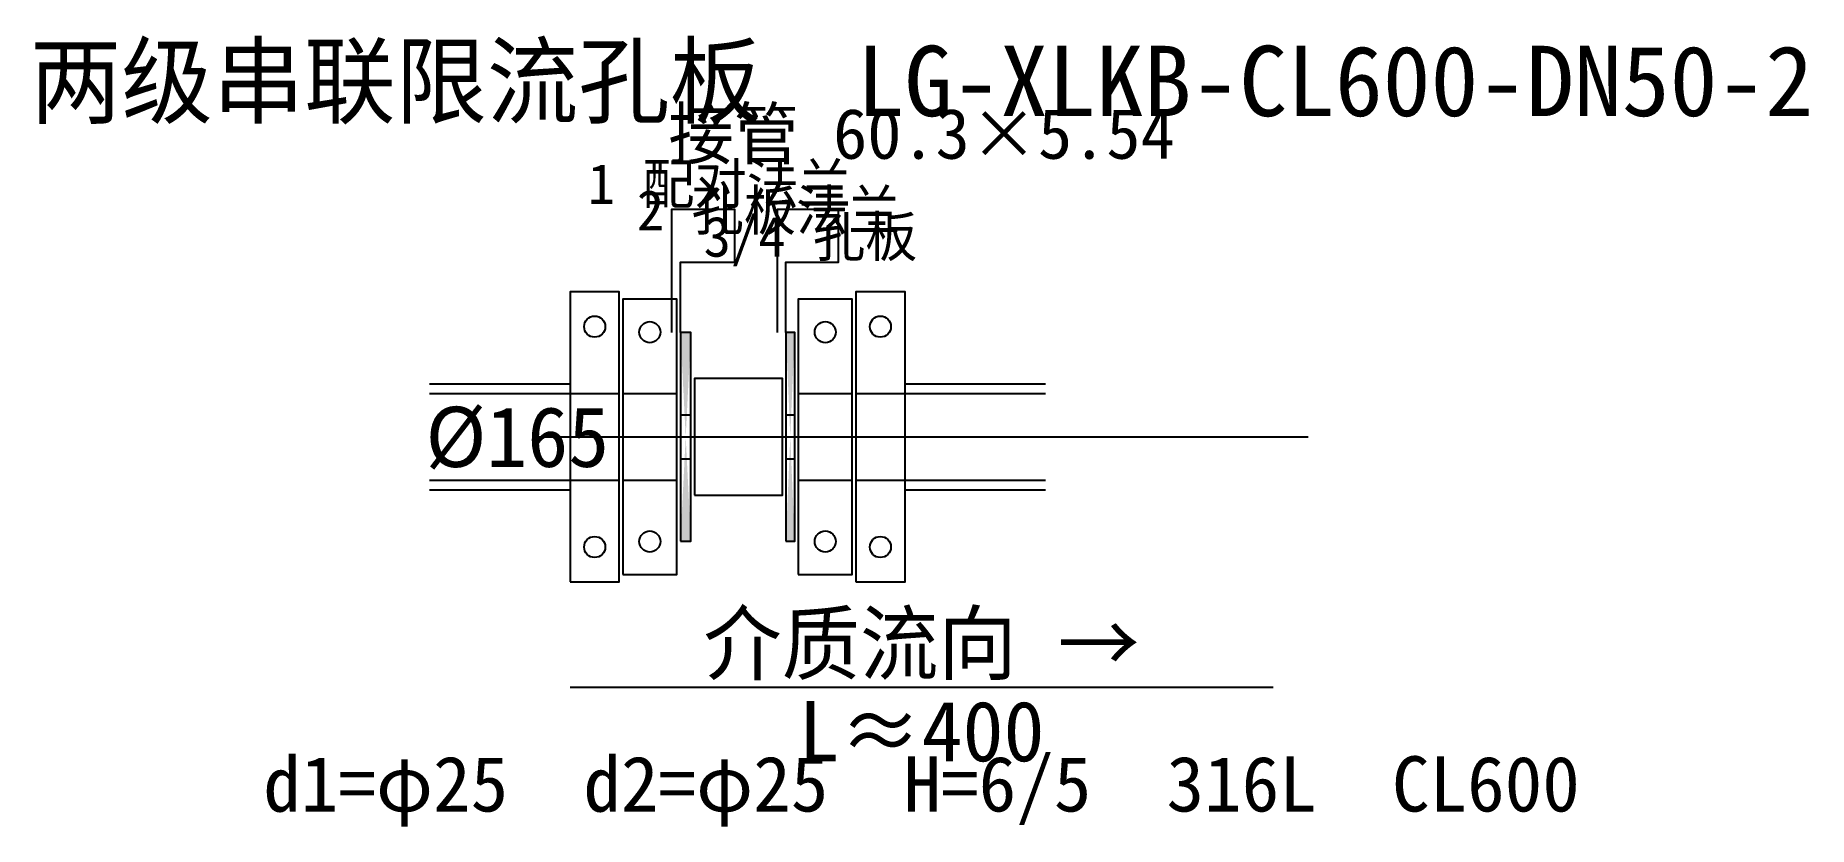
# Model space of a CAD drawing. Header units: millimetres. Extents: x -106 to 247, y -78 to 80.
import ezdxf
from ezdxf.enums import TextEntityAlignment as Align

# ---------------------------------------------------------------- set-up
doc = ezdxf.new("R2010")
doc.units = ezdxf.units.MM
for name, color, linetype in [('CENTER', 1, 'Continuous'), ('DIM', 1, 'Continuous'), ('HIDDEN', 8, 'Continuous'), ('OUTLINE', 7, 'Continuous'), ('PLATE', 4, 'Continuous'), ('TEXT', 3, 'Continuous')]:
    doc.layers.add(name, color=color, linetype=linetype)

msp = doc.modelspace()

# ---------------------------------------------------------------- linework, layer by layer
at = {"layer": 'CENTER'}
msp.add_line((-7, 0), (147, 0), dxfattribs=at)
at = {"layer": 'DIM'}
msp.add_line((0, -49.875), (140, -49.875), dxfattribs=at)
at = {"layer": 'HIDDEN'}
for p, q in [((-28, 8.6135), (0, 8.6135)), ((66.71, 8.6135), (94.71, 8.6135)), ((-28, -8.6135), (0, -8.6135)), ((66.71, -8.6135), (94.71, -8.6135))]:
    msp.add_line(p, q, dxfattribs=at)
for centre in [(4.9, 21.945), (15.89, 20.84775), (50.82, 20.84775), (61.81, 21.945), (4.9, -21.945), (15.89, -20.84775), (50.82, -20.84775), (61.81, -21.945)]:
    msp.add_circle(centre, 2.1, dxfattribs=at)
at = {"layer": 'OUTLINE'}
for p, q in [((-28, 10.5525), (0, 10.5525)), ((0, 8.6135), (9.8, 8.6135)), ((10.5, 8.6135), (21.28, 8.6135)), ((45.43, 8.6135), (56.21, 8.6135)), ((56.91, 8.6135), (66.71, 8.6135)), ((66.71, 10.5525), (94.71, 10.5525)), ((21.98, 4.375), (24.08, 4.375)), ((42.98, 4.375), (44.73, 4.375)), ((21.98, -4.375), (24.08, -4.375)), ((42.98, -4.375), (44.73, -4.375)), ((-28, -10.5525), (0, -10.5525)), ((0, -8.6135), (9.8, -8.6135)), ((10.5, -8.6135), (21.28, -8.6135)), ((45.43, -8.6135), (56.21, -8.6135)), ((56.91, -8.6135), (66.71, -8.6135)), ((66.71, -10.5525), (94.71, -10.5525))]:
    msp.add_line(p, q, dxfattribs=at)
for points in [[(21.98, 20.79), (21.98, 34.79), (32.83, 34.79), (32.83, 45.29), (20.23, 45.29), (20.23, 20.79)], [(42.98, 20.79), (42.98, 34.79), (53.48, 34.79), (53.48, 45.29), (41.23, 45.29), (41.23, 20.79)], [(0, -28.875), (9.8, -28.875), (9.8, 28.875), (0, 28.875), (0, -28.875)], [(56.91, -28.875), (66.71, -28.875), (66.71, 28.875), (56.91, 28.875), (56.91, -28.875)], [(10.5, -27.43125), (21.28, -27.43125), (21.28, 27.43125), (10.5, 27.43125), (10.5, -27.43125)], [(45.43, -27.43125), (56.21, -27.43125), (56.21, 27.43125), (45.43, 27.43125), (45.43, -27.43125)], [(24.78, -11.60775), (42.28, -11.60775), (42.28, 11.60775), (24.78, 11.60775), (24.78, -11.60775)]]:
    msp.add_lwpolyline(points, dxfattribs=at)
at = {"layer": 'PLATE', "color": 4}
for points in [[(21.98, -20.79), (24.08, -20.79), (24.08, 20.79), (21.98, 20.79), (21.98, -20.79)], [(42.98, -20.79), (44.73, -20.79), (44.73, 20.79), (42.98, 20.79), (42.98, -20.79)]]:
    msp.add_lwpolyline(points, dxfattribs=at)
for points in [[(21.98, -20.79), (24.08, -20.79), (24.08, 20.79), (21.98, 20.79)], [(42.98, -20.79), (44.73, -20.79), (44.73, 20.79), (42.98, 20.79)]]:
    msp.add_solid(points, dxfattribs=at)

# ---------------------------------------------------------------- texts
at = {"layer": 'TEXT'}
for s, height, p in [('两级串联限流孔板  LG-XLKB-CL600-DN50-2', 14, (70, 70.875)), ('接管 60.3×5.54', 10, (70, 60.375)), ('Ø165', 12, (-10.5, 0)), ('介质流向 →', 12, (70, -41.125)), ('L≈400', 12, (70, -58.625)), ('d1=φ25  d2=φ25  H=6/5  316L  CL600', 11, (70, -69.125))]:
    msp.add_text(s, height=height, dxfattribs=at).set_placement(p, align=Align.MIDDLE_CENTER)
for s, p in [('1 配对法兰', (3.5, 46.375)), ('2 孔板法兰', (13.3, 41.125)), ('3/4 孔板', (26.6, 35.875))]:
    msp.add_text(s, height=8, dxfattribs=at).set_placement(p)

doc.saveas('drawing.dxf')
